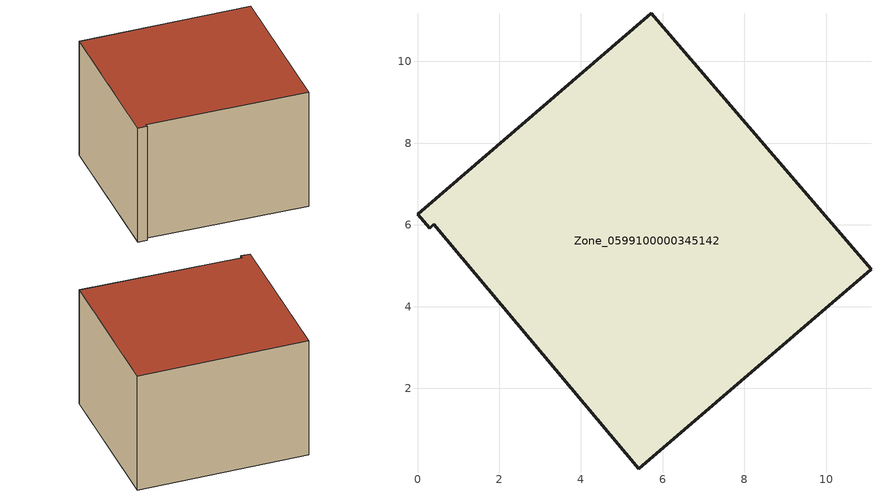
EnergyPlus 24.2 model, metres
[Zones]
Zone_0599100000345142
 floor ground (C_G): 5.42,0.03 0.4,6.02 0.3,5.91 0,6.26 5.72,11.18 11.1,4.91 z0
 wall outside (C_F): 11.1,4.91 5.72,11.18 0,6.26 0.3,5.91 0.4,6.02 5.42,0.03 11.1,4.91 z0:6.18
 roof outside (C_R): 0.4,6.02 5.42,0.03 11.1,4.91 5.72,11.18 0,6.26 0.3,5.91 z6.18
[BUILDING]
Pand.0599100000345142: North Axis=0; Terrain=City; Loads Convergence Tolerance Value=0.04; Temperature Convergence Tolerance Value=0.4; Solar Distribution=FullExterior; Maximum Number of Warmup Days=25; Minimum Number of Warmup Days=1
[Site:Location]
Rotterdam.The.Hague.AP_ZH_NLD Design_Conditions: Latitude=51.96; Longitude=4.45; Time Zone=1; Elevation=-4.5
[SITE:GROUNDTEMPERATURE:BUILDINGSURFACE]
18, 18, 18, 18, 18, 18, 18, 18, 18, 18, 18, 18
[MATERIAL] Thermal Absorptance=0.9; Solar Absorptance=0.7; Visible Absorptance=0.7
Name | Roughness | Thickness | Conductivity | Density | Specific Heat
G.TC.1992-2005 | MediumSmooth | 0.15 | 0.06 | 540 | 1210
F.TC.1992-2005 | Rough | 0.3 | 0.12 | 1920 | 840
R.TC.1992-2005 | MediumRough | 0.2 | 0.08 | 1500 | 1000
[CONSTRUCTION]
C_G: G.TC.1992-2005
C_F: F.TC.1992-2005
C_R: R.TC.1992-2005
[ZONE]
Zone_0599100000345142: Type=1; Multiplier=1; Ceiling Height=Autocalculate; Volume=Autocalculate; Floor Area=autocalculate; Part of Total Floor Area=Yes
[ZONEINFILTRATION:DESIGNFLOWRATE]
Infil_Zone_0599100000345142: Zone or ZoneList or Space or SpaceList=Zone_0599100000345142; Schedule=AlwaysOn; Design Flow Rate Calculation Method=Flow/Area; Flow Rate per Floor Area=0.0015; Constant Term Coefficient=1; Temperature Term Coefficient=0; Velocity Term Coefficient=0; Velocity Squared Term Coefficient=0
[HVACTEMPLATE:ZONE:IDEALLOADSAIRSYSTEM]
Zone_0599100000345142: Maximum Heating Supply Air Temperature=50; Minimum Cooling Supply Air Temperature=13; Maximum Heating Supply Air Humidity Ratio=0.0156; Minimum Cooling Supply Air Humidity Ratio=0.0077; Heating Limit=NoLimit; Cooling Limit=NoLimit; Dehumidification Control Type=ConstantSensibleHeatRatio; Cooling Sensible Heat Ratio=0.7; Dehumidification Setpoint=60; Humidification Control Type=None; Humidification Setpoint=30; Outdoor Air Method=None; Outdoor Air Flow Rate per Person=0.00944; Outdoor Air Flow Rate per Zone Floor Area=0; Outdoor Air Flow Rate per Zone=0; Demand Controlled Ventilation Type=None; Outdoor Air Economizer Type=NoEconomizer; Heat Recovery Type=None; Sensible Heat Recovery Effectiveness=0.7; Latent Heat Recovery Effectiveness=0.65
[ZONECONTROL:THERMOSTAT]
ThermostatControl_Zone_0599100000345142: Zone or ZoneList=Zone_0599100000345142; Control Type Schedule=DualSetpointControlType; Control 1=Thermostat_Zone_0599100000345142; Temperature Difference Between Cutout And Setpoint=0
[THERMOSTATSETPOINT:DUALSETPOINT]
Thermostat_Zone_0599100000345142: Heating Setpoint Temperature Schedule=HeatingSetpoint_Zone_0599100000345142; Cooling Setpoint Temperature Schedule=CoolingSetpoint_Zone_0599100000345142
[SCHEDULE:COMPACT]
HeatingSetpoint_Zone_0599100000345142: Through: 12/31, For: AllDays, Until: 24:00, 21
CoolingSetpoint_Zone_0599100000345142: Through: 12/31, For: AllDays, Until: 24:00, 24
DualSetpointControlType: Through: 12/31, For: AllDays, Until: 24:00, 4
AlwaysOn: Through: 12/31, For: AllDays, Until: 24:00, 1
